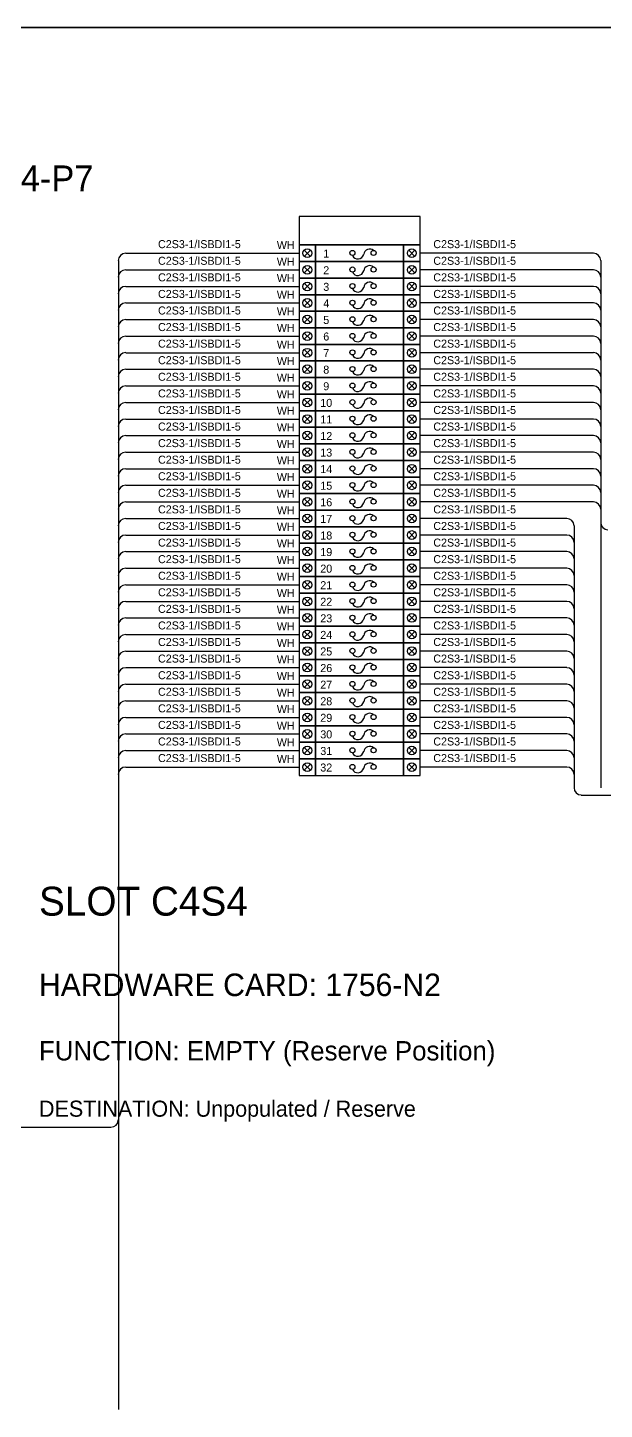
# Model space of a CAD drawing. Header units: metres. Extents: x 0 to 20667, y -39055 to 2704.
# Drawn here: x 13866 to 14582, y -26052 to -24334 of the extents above; entities that cross this region are included whole.
import ezdxf
from ezdxf.enums import TextEntityAlignment as Align

# ---------------------------------------------------------------- set-up
doc = ezdxf.new("R2010")
doc.units = ezdxf.units.M

msp = doc.modelspace()

# ---------------------------------------------------------------- linework, layer by layer
at = {"color": 1, "ltscale": 25.4}
for p, q in [((14217.1, -24610.4), (14209.5, -24618.1)), ((14209.5, -24610.4), (14217.1, -24618.1)), ((14339.2, -24610.4), (14346.9, -24618.1)), ((14346.9, -24610.4), (14339.2, -24618.1)), ((14217.1, -24631), (14209.5, -24638.7)), ((14209.5, -24631), (14217.1, -24638.7)), ((14339.2, -24631), (14346.9, -24638.7)), ((14346.9, -24631), (14339.2, -24638.7)), ((14217.1, -24651.6), (14209.5, -24659.3)), ((14209.5, -24651.6), (14217.1, -24659.3)), ((14339.2, -24651.6), (14346.9, -24659.3)), ((14346.9, -24651.6), (14339.2, -24659.3)), ((14217.1, -24672.2), (14209.5, -24679.9)), ((14209.5, -24672.2), (14217.1, -24679.9)), ((14339.2, -24672.2), (14346.9, -24679.9)), ((14346.9, -24672.2), (14339.2, -24679.9)), ((14217.1, -24692.8), (14209.5, -24700.5)), ((14209.5, -24692.8), (14217.1, -24700.5)), ((14339.2, -24692.8), (14346.9, -24700.5)), ((14346.9, -24692.8), (14339.2, -24700.5)), ((14217.1, -24713.5), (14209.5, -24721.1)), ((14209.5, -24713.5), (14217.1, -24721.1)), ((14339.2, -24713.5), (14346.9, -24721.1)), ((14346.9, -24713.5), (14339.2, -24721.1)), ((14217.1, -24734.1), (14209.5, -24741.7)), ((14209.5, -24734.1), (14217.1, -24741.7)), ((14339.2, -24734.1), (14346.9, -24741.7)), ((14346.9, -24734.1), (14339.2, -24741.7)), ((14217.1, -24754.7), (14209.5, -24762.4)), ((14209.5, -24754.7), (14217.1, -24762.4)), ((14339.2, -24754.7), (14346.9, -24762.4)), ((14346.9, -24754.7), (14339.2, -24762.4)), ((14217.1, -24775.3), (14209.5, -24783)), ((14209.5, -24775.3), (14217.1, -24783)), ((14339.2, -24775.3), (14346.9, -24783)), ((14346.9, -24775.3), (14339.2, -24783)), ((14217.1, -24795.9), (14209.5, -24803.6)), ((14209.5, -24795.9), (14217.1, -24803.6)), ((14339.2, -24795.9), (14346.9, -24803.6)), ((14346.9, -24795.9), (14339.2, -24803.6)), ((14217.1, -24816.5), (14209.5, -24824.2)), ((14209.5, -24816.5), (14217.1, -24824.2)), ((14339.2, -24816.5), (14346.9, -24824.2)), ((14346.9, -24816.5), (14339.2, -24824.2)), ((14217.1, -24837.1), (14209.5, -24844.8)), ((14209.5, -24837.1), (14217.1, -24844.8)), ((14339.2, -24837.1), (14346.9, -24844.8)), ((14346.9, -24837.1), (14339.2, -24844.8)), ((14217.1, -24857.7), (14209.5, -24865.4)), ((14209.5, -24857.7), (14217.1, -24865.4)), ((14339.2, -24857.7), (14346.9, -24865.4)), ((14346.9, -24857.7), (14339.2, -24865.4)), ((14217.1, -24878.4), (14209.5, -24886)), ((14209.5, -24878.4), (14217.1, -24886)), ((14339.2, -24878.4), (14346.9, -24886)), ((14346.9, -24878.4), (14339.2, -24886)), ((14217.1, -24899), (14209.5, -24906.6)), ((14209.5, -24899), (14217.1, -24906.6)), ((14339.2, -24899), (14346.9, -24906.6)), ((14346.9, -24899), (14339.2, -24906.6)), ((14217.1, -24919.6), (14209.5, -24927.2)), ((14209.5, -24919.6), (14217.1, -24927.2)), ((14339.2, -24919.6), (14346.9, -24927.2)), ((14346.9, -24919.6), (14339.2, -24927.2)), ((14217.1, -24940.2), (14209.5, -24947.9)), ((14209.5, -24940.2), (14217.1, -24947.9)), ((14339.2, -24940.2), (14346.9, -24947.9)), ((14346.9, -24940.2), (14339.2, -24947.9)), ((14217.1, -24960.8), (14209.5, -24968.5)), ((14209.5, -24960.8), (14217.1, -24968.5)), ((14339.2, -24960.8), (14346.9, -24968.5)), ((14346.9, -24960.8), (14339.2, -24968.5)), ((14217.1, -24981.4), (14209.5, -24989.1)), ((14209.5, -24981.4), (14217.1, -24989.1)), ((14339.2, -24981.4), (14346.9, -24989.1)), ((14346.9, -24981.4), (14339.2, -24989.1)), ((14217.1, -25002), (14209.5, -25009.7)), ((14209.5, -25002), (14217.1, -25009.7)), ((14339.2, -25002), (14346.9, -25009.7)), ((14346.9, -25002), (14339.2, -25009.7)), ((14217.1, -25022.6), (14209.5, -25030.3)), ((14209.5, -25022.6), (14217.1, -25030.3)), ((14339.2, -25022.6), (14346.9, -25030.3)), ((14346.9, -25022.6), (14339.2, -25030.3)), ((14217.1, -25043.2), (14209.5, -25050.9)), ((14209.5, -25043.2), (14217.1, -25050.9)), ((14339.2, -25043.2), (14346.9, -25050.9)), ((14346.9, -25043.2), (14339.2, -25050.9)), ((14217.1, -25063.9), (14209.5, -25071.5)), ((14209.5, -25063.9), (14217.1, -25071.5)), ((14339.2, -25063.9), (14346.9, -25071.5)), ((14346.9, -25063.9), (14339.2, -25071.5)), ((14217.1, -25084.5), (14209.5, -25092.1)), ((14209.5, -25084.5), (14217.1, -25092.1)), ((14339.2, -25084.5), (14346.9, -25092.1)), ((14346.9, -25084.5), (14339.2, -25092.1)), ((14217.1, -25105.1), (14209.5, -25112.8)), ((14209.5, -25105.1), (14217.1, -25112.8)), ((14339.2, -25105.1), (14346.9, -25112.8)), ((14346.9, -25105.1), (14339.2, -25112.8)), ((14217.1, -25125.7), (14209.5, -25133.4)), ((14209.5, -25125.7), (14217.1, -25133.4)), ((14339.2, -25125.7), (14346.9, -25133.4)), ((14346.9, -25125.7), (14339.2, -25133.4)), ((14217.1, -25146.3), (14209.5, -25154)), ((14209.5, -25146.3), (14217.1, -25154)), ((14339.2, -25146.3), (14346.9, -25154)), ((14346.9, -25146.3), (14339.2, -25154)), ((14217.1, -25166.9), (14209.5, -25174.6)), ((14209.5, -25166.9), (14217.1, -25174.6)), ((14339.2, -25166.9), (14346.9, -25174.6)), ((14346.9, -25166.9), (14339.2, -25174.6)), ((14217.1, -25187.5), (14209.5, -25195.2)), ((14209.5, -25187.5), (14217.1, -25195.2)), ((14339.2, -25187.5), (14346.9, -25195.2)), ((14346.9, -25187.5), (14339.2, -25195.2)), ((14217.1, -25208.1), (14209.5, -25215.8)), ((14209.5, -25208.1), (14217.1, -25215.8)), ((14339.2, -25208.1), (14346.9, -25215.8)), ((14346.9, -25208.1), (14339.2, -25215.8)), ((14217.1, -25228.8), (14209.5, -25236.4)), ((14209.5, -25228.8), (14217.1, -25236.4)), ((14339.2, -25228.8), (14346.9, -25236.4)), ((14346.9, -25228.8), (14339.2, -25236.4)), ((14217.1, -25249.4), (14209.5, -25257)), ((14209.5, -25249.4), (14217.1, -25257)), ((14339.2, -25249.4), (14346.9, -25257)), ((14346.9, -25249.4), (14339.2, -25257))]:
    msp.add_line(p, q, dxfattribs=at)
at = {"color": 4, "ltscale": 25.4}
msp.add_lwpolyline([(14203, -24603.9), (14353.3, -24603.9), (14353.3, -24568.7), (14203, -24568.7)], close=True, dxfattribs=at)
at = {"color": 1, "ltscale": 25.4}
for points in [[(14203, -24624.5), (14223.6, -24624.5), (14223.6, -24603.9), (14203, -24603.9)], [(14223.6, -24624.5), (14332.7, -24624.5), (14332.7, -24603.9), (14223.6, -24603.9)], [(14332.7, -24624.5), (14353.3, -24624.5), (14353.3, -24603.9), (14332.7, -24603.9)], [(14203, -24645.2), (14223.6, -24645.2), (14223.6, -24624.5), (14203, -24624.5)], [(14223.6, -24645.2), (14332.7, -24645.2), (14332.7, -24624.5), (14223.6, -24624.5)], [(14332.7, -24645.2), (14353.3, -24645.2), (14353.3, -24624.5), (14332.7, -24624.5)], [(14203, -24665.8), (14223.6, -24665.8), (14223.6, -24645.2), (14203, -24645.2)], [(14223.6, -24665.8), (14332.7, -24665.8), (14332.7, -24645.2), (14223.6, -24645.2)], [(14332.7, -24665.8), (14353.3, -24665.8), (14353.3, -24645.2), (14332.7, -24645.2)], [(14203, -24686.4), (14223.6, -24686.4), (14223.6, -24665.8), (14203, -24665.8)], [(14223.6, -24686.4), (14332.7, -24686.4), (14332.7, -24665.8), (14223.6, -24665.8)], [(14332.7, -24686.4), (14353.3, -24686.4), (14353.3, -24665.8), (14332.7, -24665.8)], [(14203, -24707), (14223.6, -24707), (14223.6, -24686.4), (14203, -24686.4)], [(14223.6, -24707), (14332.7, -24707), (14332.7, -24686.4), (14223.6, -24686.4)], [(14332.7, -24707), (14353.3, -24707), (14353.3, -24686.4), (14332.7, -24686.4)], [(14203, -24727.6), (14223.6, -24727.6), (14223.6, -24707), (14203, -24707)], [(14223.6, -24727.6), (14332.7, -24727.6), (14332.7, -24707), (14223.6, -24707)], [(14332.7, -24727.6), (14353.3, -24727.6), (14353.3, -24707), (14332.7, -24707)], [(14203, -24748.2), (14223.6, -24748.2), (14223.6, -24727.6), (14203, -24727.6)], [(14223.6, -24748.2), (14332.7, -24748.2), (14332.7, -24727.6), (14223.6, -24727.6)], [(14332.7, -24748.2), (14353.3, -24748.2), (14353.3, -24727.6), (14332.7, -24727.6)], [(14203, -24768.8), (14223.6, -24768.8), (14223.6, -24748.2), (14203, -24748.2)], [(14223.6, -24768.8), (14332.7, -24768.8), (14332.7, -24748.2), (14223.6, -24748.2)], [(14332.7, -24768.8), (14353.3, -24768.8), (14353.3, -24748.2), (14332.7, -24748.2)], [(14203, -24789.4), (14223.6, -24789.4), (14223.6, -24768.8), (14203, -24768.8)], [(14223.6, -24789.4), (14332.7, -24789.4), (14332.7, -24768.8), (14223.6, -24768.8)], [(14332.7, -24789.4), (14353.3, -24789.4), (14353.3, -24768.8), (14332.7, -24768.8)], [(14203, -24810), (14223.6, -24810), (14223.6, -24789.4), (14203, -24789.4)], [(14223.6, -24810), (14332.7, -24810), (14332.7, -24789.4), (14223.6, -24789.4)], [(14332.7, -24810), (14353.3, -24810), (14353.3, -24789.4), (14332.7, -24789.4)], [(14203, -24830.7), (14223.6, -24830.7), (14223.6, -24810), (14203, -24810)], [(14223.6, -24830.7), (14332.7, -24830.7), (14332.7, -24810), (14223.6, -24810)], [(14332.7, -24830.7), (14353.3, -24830.7), (14353.3, -24810), (14332.7, -24810)], [(14203, -24851.3), (14223.6, -24851.3), (14223.6, -24830.7), (14203, -24830.7)], [(14223.6, -24851.3), (14332.7, -24851.3), (14332.7, -24830.7), (14223.6, -24830.7)], [(14332.7, -24851.3), (14353.3, -24851.3), (14353.3, -24830.7), (14332.7, -24830.7)], [(14203, -24871.9), (14223.6, -24871.9), (14223.6, -24851.3), (14203, -24851.3)], [(14223.6, -24871.9), (14332.7, -24871.9), (14332.7, -24851.3), (14223.6, -24851.3)], [(14332.7, -24871.9), (14353.3, -24871.9), (14353.3, -24851.3), (14332.7, -24851.3)], [(14203, -24892.5), (14223.6, -24892.5), (14223.6, -24871.9), (14203, -24871.9)], [(14223.6, -24892.5), (14332.7, -24892.5), (14332.7, -24871.9), (14223.6, -24871.9)], [(14332.7, -24892.5), (14353.3, -24892.5), (14353.3, -24871.9), (14332.7, -24871.9)], [(14203, -24913.1), (14223.6, -24913.1), (14223.6, -24892.5), (14203, -24892.5)], [(14223.6, -24913.1), (14332.7, -24913.1), (14332.7, -24892.5), (14223.6, -24892.5)], [(14332.7, -24913.1), (14353.3, -24913.1), (14353.3, -24892.5), (14332.7, -24892.5)], [(14203, -24933.7), (14223.6, -24933.7), (14223.6, -24913.1), (14203, -24913.1)], [(14223.6, -24933.7), (14332.7, -24933.7), (14332.7, -24913.1), (14223.6, -24913.1)], [(14332.7, -24933.7), (14353.3, -24933.7), (14353.3, -24913.1), (14332.7, -24913.1)], [(14203, -24954.3), (14223.6, -24954.3), (14223.6, -24933.7), (14203, -24933.7)], [(14223.6, -24954.3), (14332.7, -24954.3), (14332.7, -24933.7), (14223.6, -24933.7)], [(14332.7, -24954.3), (14353.3, -24954.3), (14353.3, -24933.7), (14332.7, -24933.7)], [(14203, -24974.9), (14223.6, -24974.9), (14223.6, -24954.3), (14203, -24954.3)], [(14223.6, -24974.9), (14332.7, -24974.9), (14332.7, -24954.3), (14223.6, -24954.3)], [(14332.7, -24974.9), (14353.3, -24974.9), (14353.3, -24954.3), (14332.7, -24954.3)], [(14203, -24995.6), (14223.6, -24995.6), (14223.6, -24974.9), (14203, -24974.9)], [(14223.6, -24995.6), (14332.7, -24995.6), (14332.7, -24974.9), (14223.6, -24974.9)], [(14332.7, -24995.6), (14353.3, -24995.6), (14353.3, -24974.9), (14332.7, -24974.9)], [(14203, -25016.2), (14223.6, -25016.2), (14223.6, -24995.6), (14203, -24995.6)], [(14223.6, -25016.2), (14332.7, -25016.2), (14332.7, -24995.6), (14223.6, -24995.6)], [(14332.7, -25016.2), (14353.3, -25016.2), (14353.3, -24995.6), (14332.7, -24995.6)], [(14203, -25036.8), (14223.6, -25036.8), (14223.6, -25016.2), (14203, -25016.2)], [(14223.6, -25036.8), (14332.7, -25036.8), (14332.7, -25016.2), (14223.6, -25016.2)], [(14332.7, -25036.8), (14353.3, -25036.8), (14353.3, -25016.2), (14332.7, -25016.2)], [(14203, -25057.4), (14223.6, -25057.4), (14223.6, -25036.8), (14203, -25036.8)], [(14223.6, -25057.4), (14332.7, -25057.4), (14332.7, -25036.8), (14223.6, -25036.8)], [(14332.7, -25057.4), (14353.3, -25057.4), (14353.3, -25036.8), (14332.7, -25036.8)], [(14203, -25078), (14223.6, -25078), (14223.6, -25057.4), (14203, -25057.4)], [(14223.6, -25078), (14332.7, -25078), (14332.7, -25057.4), (14223.6, -25057.4)], [(14332.7, -25078), (14353.3, -25078), (14353.3, -25057.4), (14332.7, -25057.4)], [(14203, -25098.6), (14223.6, -25098.6), (14223.6, -25078), (14203, -25078)], [(14223.6, -25098.6), (14332.7, -25098.6), (14332.7, -25078), (14223.6, -25078)], [(14332.7, -25098.6), (14353.3, -25098.6), (14353.3, -25078), (14332.7, -25078)], [(14203, -25119.2), (14223.6, -25119.2), (14223.6, -25098.6), (14203, -25098.6)], [(14223.6, -25119.2), (14332.7, -25119.2), (14332.7, -25098.6), (14223.6, -25098.6)], [(14332.7, -25119.2), (14353.3, -25119.2), (14353.3, -25098.6), (14332.7, -25098.6)], [(14203, -25139.8), (14223.6, -25139.8), (14223.6, -25119.2), (14203, -25119.2)], [(14223.6, -25139.8), (14332.7, -25139.8), (14332.7, -25119.2), (14223.6, -25119.2)], [(14332.7, -25139.8), (14353.3, -25139.8), (14353.3, -25119.2), (14332.7, -25119.2)], [(14203, -25160.4), (14223.6, -25160.4), (14223.6, -25139.8), (14203, -25139.8)], [(14223.6, -25160.4), (14332.7, -25160.4), (14332.7, -25139.8), (14223.6, -25139.8)], [(14332.7, -25160.4), (14353.3, -25160.4), (14353.3, -25139.8), (14332.7, -25139.8)], [(14203, -25181.1), (14223.6, -25181.1), (14223.6, -25160.4), (14203, -25160.4)], [(14223.6, -25181.1), (14332.7, -25181.1), (14332.7, -25160.4), (14223.6, -25160.4)], [(14332.7, -25181.1), (14353.3, -25181.1), (14353.3, -25160.4), (14332.7, -25160.4)], [(14203, -25201.7), (14223.6, -25201.7), (14223.6, -25181.1), (14203, -25181.1)], [(14223.6, -25201.7), (14332.7, -25201.7), (14332.7, -25181.1), (14223.6, -25181.1)], [(14332.7, -25201.7), (14353.3, -25201.7), (14353.3, -25181.1), (14332.7, -25181.1)], [(14203, -25222.3), (14223.6, -25222.3), (14223.6, -25201.7), (14203, -25201.7)], [(14223.6, -25222.3), (14332.7, -25222.3), (14332.7, -25201.7), (14223.6, -25201.7)], [(14332.7, -25222.3), (14353.3, -25222.3), (14353.3, -25201.7), (14332.7, -25201.7)], [(14203, -25242.9), (14223.6, -25242.9), (14223.6, -25222.3), (14203, -25222.3)], [(14223.6, -25242.9), (14332.7, -25242.9), (14332.7, -25222.3), (14223.6, -25222.3)], [(14332.7, -25242.9), (14353.3, -25242.9), (14353.3, -25222.3), (14332.7, -25222.3)], [(14203, -25263.5), (14223.6, -25263.5), (14223.6, -25242.9), (14203, -25242.9)], [(14223.6, -25263.5), (14332.7, -25263.5), (14332.7, -25242.9), (14223.6, -25242.9)], [(14332.7, -25263.5), (14353.3, -25263.5), (14353.3, -25242.9), (14332.7, -25242.9)]]:
    msp.add_lwpolyline(points, close=True, dxfattribs=at)
for centre in [(14213.3, -24614.2), (14343, -24614.2), (14213.3, -24634.8), (14343, -24634.8), (14213.3, -24655.5), (14343, -24655.5), (14213.3, -24676.1), (14343, -24676.1), (14213.3, -24696.7), (14343, -24696.7), (14213.3, -24717.3), (14343, -24717.3), (14213.3, -24737.9), (14343, -24737.9), (14213.3, -24758.5), (14343, -24758.5), (14213.3, -24779.1), (14343, -24779.1), (14213.3, -24799.7), (14343, -24799.7), (14213.3, -24820.4), (14343, -24820.4), (14213.3, -24841), (14343, -24841), (14213.3, -24861.6), (14343, -24861.6), (14213.3, -24882.2), (14343, -24882.2), (14213.3, -24902.8), (14343, -24902.8), (14213.3, -24923.4), (14343, -24923.4), (14213.3, -24944), (14343, -24944), (14213.3, -24964.6), (14343, -24964.6), (14213.3, -24985.2), (14343, -24985.2), (14213.3, -25005.9), (14343, -25005.9), (14213.3, -25026.5), (14343, -25026.5), (14213.3, -25047.1), (14343, -25047.1), (14213.3, -25067.7), (14343, -25067.7), (14213.3, -25088.3), (14343, -25088.3), (14213.3, -25108.9), (14343, -25108.9), (14213.3, -25129.5), (14343, -25129.5), (14213.3, -25150.1), (14343, -25150.1), (14213.3, -25170.8), (14343, -25170.8), (14213.3, -25191.4), (14343, -25191.4), (14213.3, -25212), (14343, -25212), (14213.3, -25232.6), (14343, -25232.6), (14213.3, -25253.2), (14343, -25253.2)]:
    msp.add_circle(centre, 5.42, dxfattribs=at)
at = {"layer": 'HELPPOINT', "color": 4, "lineweight": 35}
msp.add_line((12579.9, -24333.7), (16473.2, -24333.7), dxfattribs=at)
msp.add_line((12579.9, -24333.7), (16473.2, -24333.7), dxfattribs=at)
at = {"layer": 'IE-WIRE', "color": 4, "ltscale": 25.4}
for p, q in [((13987.6, -24614.2), (14203, -24614.2)), ((14568.7, -24614.2), (14353.3, -24614.2)), ((13978.5, -24623.4), (13978.5, -26051.8)), ((13987.6, -24634.8), (14203, -24634.8)), ((14568.7, -24634.8), (14353.3, -24634.8)), ((14577.8, -24623.4), (14577.8, -25278.9)), ((13987.6, -24655.5), (14203, -24655.5)), ((14568.7, -24655.5), (14353.3, -24655.5)), ((13987.6, -24676.1), (14203, -24676.1)), ((14568.7, -24676.1), (14353.3, -24676.1)), ((13987.6, -24696.7), (14203, -24696.7)), ((14568.7, -24696.7), (14353.3, -24696.7)), ((13987.6, -24717.3), (14203, -24717.3)), ((14568.7, -24717.3), (14353.3, -24717.3)), ((13987.6, -24737.9), (14203, -24737.9)), ((14568.7, -24737.9), (14353.3, -24737.9)), ((13987.6, -24758.5), (14203, -24758.5)), ((14568.7, -24758.5), (14353.3, -24758.5)), ((13987.6, -24779.1), (14203, -24779.1)), ((14568.7, -24779.1), (14353.3, -24779.1)), ((13987.6, -24799.7), (14203, -24799.7)), ((14568.7, -24799.7), (14353.3, -24799.7)), ((13987.6, -24820.4), (14203, -24820.4)), ((14568.7, -24820.4), (14353.3, -24820.4)), ((13987.6, -24841), (14203, -24841)), ((14568.7, -24841), (14353.3, -24841)), ((13987.6, -24861.6), (14203, -24861.6)), ((14568.7, -24861.6), (14353.3, -24861.6)), ((13987.6, -24882.2), (14203, -24882.2)), ((14568.7, -24882.2), (14353.3, -24882.2)), ((13987.6, -24902.8), (14203, -24902.8)), ((14568.7, -24902.8), (14353.3, -24902.8)), ((13987.6, -24923.4), (14203, -24923.4)), ((14568.7, -24923.4), (14353.3, -24923.4)), ((13987.6, -24944), (14203, -24944)), ((14535.6, -24944), (14353.3, -24944)), ((14544.7, -24953.2), (14544.7, -25278.9)), ((13987.6, -24964.6), (14203, -24964.6)), ((14535.6, -24964.6), (14353.3, -24964.6)), ((13987.6, -24985.2), (14203, -24985.2)), ((14535.6, -24985.2), (14353.3, -24985.2)), ((13987.6, -25005.9), (14203, -25005.9)), ((14535.6, -25005.9), (14353.3, -25005.9)), ((13987.6, -25026.5), (14203, -25026.5)), ((14535.6, -25026.5), (14353.3, -25026.5)), ((13987.6, -25047.1), (14203, -25047.1)), ((14535.6, -25047.1), (14353.3, -25047.1)), ((13987.6, -25067.7), (14203, -25067.7)), ((14535.6, -25067.7), (14353.3, -25067.7)), ((13987.6, -25088.3), (14203, -25088.3)), ((14535.6, -25088.3), (14353.3, -25088.3)), ((13987.6, -25108.9), (14203, -25108.9)), ((14535.6, -25108.9), (14353.3, -25108.9)), ((13987.6, -25129.5), (14203, -25129.5)), ((14535.6, -25129.5), (14353.3, -25129.5)), ((13987.6, -25150.1), (14203, -25150.1)), ((14535.6, -25150.1), (14353.3, -25150.1)), ((13987.6, -25170.8), (14203, -25170.8)), ((14535.6, -25170.8), (14353.3, -25170.8)), ((13987.6, -25191.4), (14203, -25191.4)), ((14535.6, -25191.4), (14353.3, -25191.4)), ((13987.6, -25212), (14203, -25212)), ((14535.6, -25212), (14353.3, -25212)), ((13987.6, -25232.6), (14203, -25232.6)), ((14535.6, -25232.6), (14353.3, -25232.6)), ((13987.6, -25253.2), (14203, -25253.2)), ((14535.6, -25253.2), (14353.3, -25253.2))]:
    msp.add_line(p, q, dxfattribs=at)
at = {"layer": 'IE-WIRE', "color": 4}
for p, q in [((14553.7, -25287.9), (14819.5, -25287.9)), ((12928, -25700.9), (13969.3, -25700.9))]:
    msp.add_line(p, q, dxfattribs=at)
at = {"layer": 'IE-WIRE', "color": 4, "ltscale": 25.4}
for centre, start, end in [((13987.6, -24623.4), 90, 180), ((14568.7, -24623.4), 0, 90), ((13987.6, -24644), 90, 180), ((14568.7, -24644), 0, 90), ((13987.6, -24664.6), 90, 180), ((14568.7, -24664.6), 0, 90), ((13987.6, -24685.2), 90, 180), ((14568.7, -24685.2), 0, 90), ((13987.6, -24705.8), 90, 180), ((14568.7, -24705.8), 0, 90), ((13987.6, -24726.4), 90, 180), ((14568.7, -24726.4), 0, 90), ((13987.6, -24747), 90, 180), ((14568.7, -24747), 0, 90), ((13987.6, -24767.7), 90, 180), ((14568.7, -24767.7), 0, 90), ((13987.6, -24788.3), 90, 180), ((14568.7, -24788.3), 0, 90), ((13987.6, -24808.9), 90, 180), ((14568.7, -24808.9), 0, 90), ((13987.6, -24829.5), 90, 180), ((14568.7, -24829.5), 0, 90), ((13987.6, -24850.1), 90, 180), ((14568.7, -24850.1), 0, 90), ((13987.6, -24870.7), 90, 180), ((14568.7, -24870.7), 0, 90), ((13987.6, -24891.3), 90, 180), ((14568.7, -24891.3), 0, 90), ((13987.6, -24911.9), 90, 180), ((14568.7, -24911.9), 0, 90), ((13987.6, -24932.6), 90, 180), ((14568.7, -24932.6), 0, 90), ((13987.6, -24953.2), 90, 180), ((14535.6, -24953.2), 0, 90), ((13987.6, -24973.8), 90, 180), ((14535.6, -24973.8), 0, 90), ((13987.6, -24994.4), 90, 180), ((14535.6, -24994.4), 0, 90), ((13987.6, -25015), 90, 180), ((14535.6, -25015), 0, 90), ((13987.6, -25035.6), 90, 180), ((14535.6, -25035.6), 0, 90), ((13987.6, -25056.2), 90, 180), ((14535.6, -25056.2), 0, 90), ((13987.6, -25076.8), 90, 180), ((14535.6, -25076.8), 0, 90), ((13987.6, -25097.4), 90, 180), ((14535.6, -25097.4), 0, 90), ((13987.6, -25118.1), 90, 180), ((14535.6, -25118.1), 0, 90), ((13987.6, -25138.7), 90, 180), ((14535.6, -25138.7), 0, 90), ((13987.6, -25159.3), 90, 180), ((14535.6, -25159.3), 0, 90), ((13987.6, -25179.9), 90, 180), ((14535.6, -25179.9), 0, 90), ((13987.6, -25200.5), 90, 180), ((14535.6, -25200.5), 0, 90), ((13987.6, -25221.1), 90, 180), ((14535.6, -25221.1), 0, 90), ((13987.6, -25241.7), 90, 180), ((14535.6, -25241.7), 0, 90), ((13987.6, -25262.3), 90, 180), ((14535.6, -25262.3), 0, 90)]:
    msp.add_arc(centre, 9.14, start, end, dxfattribs=at)
at = {"layer": 'IE-WIRE', "color": 4}
for centre, radius, start, end in [((14586.8, -24949.1), 8.96, 180, 270), ((14553.7, -25278.9), 8.96, 180, 270), ((13969.3, -25691.8), 9.14, 270, 0)]:
    msp.add_arc(centre, radius, start, end, dxfattribs=at)
at = {"layer": 'power', "color": 1, "ltscale": 25.4}
for centre in [(14269.3, -24613.9), (14295.7, -24613.9), (14269.3, -24634.5), (14295.7, -24634.5), (14269.3, -24655.1), (14295.7, -24655.1), (14269.3, -24675.8), (14295.7, -24675.8), (14269.3, -24696.4), (14295.7, -24696.4), (14269.3, -24717), (14295.7, -24717), (14269.3, -24737.6), (14295.7, -24737.6), (14269.3, -24758.2), (14295.7, -24758.2), (14269.3, -24778.8), (14295.7, -24778.8), (14269.3, -24799.4), (14295.7, -24799.4), (14269.3, -24820), (14295.7, -24820), (14269.3, -24840.6), (14295.7, -24840.6), (14269.3, -24861.3), (14295.7, -24861.3), (14269.3, -24881.9), (14295.7, -24881.9), (14269.3, -24902.5), (14295.7, -24902.5), (14269.3, -24923.1), (14295.7, -24923.1), (14269.3, -24943.7), (14295.7, -24943.7), (14269.3, -24964.3), (14295.7, -24964.3), (14269.3, -24984.9), (14295.7, -24984.9), (14269.3, -25005.5), (14295.7, -25005.5), (14269.3, -25026.2), (14295.7, -25026.2), (14269.3, -25046.8), (14295.7, -25046.8), (14269.3, -25067.4), (14295.7, -25067.4), (14269.3, -25088), (14295.7, -25088), (14269.3, -25108.6), (14295.7, -25108.6), (14269.3, -25129.2), (14295.7, -25129.2), (14269.3, -25149.8), (14295.7, -25149.8), (14269.3, -25170.4), (14295.7, -25170.4), (14269.3, -25191), (14295.7, -25191), (14269.3, -25211.7), (14295.7, -25211.7), (14269.3, -25232.3), (14295.7, -25232.3), (14269.3, -25252.9), (14295.7, -25252.9)]:
    msp.add_circle(centre, 3.16, dxfattribs=at)
for centre, radius, start, end in [((14276, -24613.8), 7.52, 206.1634, 346.0383), ((14290.9, -24616.7), 7.66, 51.1309, 171.3254), ((14276, -24634.4), 7.52, 206.1634, 346.0383), ((14290.9, -24637.3), 7.66, 51.1309, 171.3254), ((14290.9, -24657.9), 7.66, 51.1309, 171.3254), ((14276, -24655), 7.52, 206.1634, 346.0383), ((14290.9, -24678.6), 7.66, 51.1309, 171.3254), ((14276, -24675.6), 7.52, 206.1634, 346.0383), ((14276, -24696.2), 7.52, 206.1634, 346.0383), ((14290.9, -24699.2), 7.66, 51.1309, 171.3254), ((14276, -24716.8), 7.52, 206.1634, 346.0383), ((14290.9, -24719.8), 7.66, 51.1309, 171.3254), ((14276, -24737.4), 7.52, 206.1634, 346.0383), ((14290.9, -24740.4), 7.66, 51.1309, 171.3254), ((14290.9, -24761), 7.66, 51.1309, 171.3254), ((14276, -24758), 7.52, 206.1634, 346.0383), ((14290.9, -24781.6), 7.66, 51.1309, 171.3254), ((14276, -24778.6), 7.52, 206.1634, 346.0383), ((14276, -24799.3), 7.52, 206.1634, 346.0383), ((14290.9, -24802.2), 7.66, 51.1309, 171.3254), ((14276, -24819.9), 7.52, 206.1634, 346.0383), ((14290.9, -24822.8), 7.66, 51.1309, 171.3254), ((14276, -24840.5), 7.52, 206.1634, 346.0383), ((14290.9, -24843.5), 7.66, 51.1309, 171.3254), ((14290.9, -24864.1), 7.66, 51.1309, 171.3254), ((14276, -24861.1), 7.52, 206.1634, 346.0383), ((14290.9, -24884.7), 7.66, 51.1309, 171.3254), ((14276, -24881.7), 7.52, 206.1634, 346.0383), ((14276, -24902.3), 7.52, 206.1634, 346.0383), ((14290.9, -24905.3), 7.66, 51.1309, 171.3254), ((14276, -24922.9), 7.52, 206.1634, 346.0383), ((14290.9, -24925.9), 7.66, 51.1309, 171.3254), ((14276, -24943.5), 7.52, 206.1634, 346.0383), ((14290.9, -24946.5), 7.66, 51.1309, 171.3254), ((14290.9, -24967.1), 7.66, 51.1309, 171.3254), ((14276, -24964.2), 7.52, 206.1634, 346.0383), ((14290.9, -24987.7), 7.66, 51.1309, 171.3254), ((14276, -24984.8), 7.52, 206.1634, 346.0383), ((14276, -25005.4), 7.52, 206.1634, 346.0383), ((14290.9, -25008.3), 7.66, 51.1309, 171.3254), ((14276, -25026), 7.52, 206.1634, 346.0383), ((14290.9, -25029), 7.66, 51.1309, 171.3254), ((14276, -25046.6), 7.52, 206.1634, 346.0383), ((14290.9, -25049.6), 7.66, 51.1309, 171.3254), ((14290.9, -25070.2), 7.66, 51.1309, 171.3254), ((14276, -25067.2), 7.52, 206.1634, 346.0383), ((14290.9, -25090.8), 7.66, 51.1309, 171.3254), ((14276, -25087.8), 7.52, 206.1634, 346.0383), ((14276, -25108.4), 7.52, 206.1634, 346.0383), ((14290.9, -25111.4), 7.66, 51.1309, 171.3254), ((14276, -25129.1), 7.52, 206.1634, 346.0383), ((14290.9, -25132), 7.66, 51.1309, 171.3254), ((14276, -25149.7), 7.52, 206.1634, 346.0383), ((14290.9, -25152.6), 7.66, 51.1309, 171.3254), ((14290.9, -25173.2), 7.66, 51.1309, 171.3254), ((14276, -25170.3), 7.52, 206.1634, 346.0383), ((14290.9, -25193.9), 7.66, 51.1309, 171.3254), ((14276, -25190.9), 7.52, 206.1634, 346.0383), ((14276, -25211.5), 7.52, 206.1634, 346.0383), ((14290.9, -25214.5), 7.66, 51.1309, 171.3254), ((14276, -25232.1), 7.52, 206.1634, 346.0383), ((14290.9, -25235.1), 7.66, 51.1309, 171.3254), ((14276, -25252.7), 7.52, 206.1634, 346.0383), ((14290.9, -25255.7), 7.66, 51.1309, 171.3254)]:
    msp.add_arc(centre, radius, start, end, dxfattribs=at)

# ---------------------------------------------------------------- texts
at = {"color": 2}
msp.add_text('=CA4+MCP-M4-P7', height=32, dxfattribs=at).set_placement((13763.3, -24521.1), align=Align.MIDDLE_CENTER)
at = {"color": 4}
for s, height, p in [('C2S3-1/ISBDI1-5', 9.949, (14027.8, -24607.9)), ('WH', 9.95, (14175.4, -24609)), ('C2S3-1/ISBDI1-5', 9.949, (14369.8, -24607.9)), ('C2S3-1/ISBDI1-5', 9.949, (14027.8, -24628.6)), ('WH', 9.95, (14175.4, -24629.6)), ('C2S3-1/ISBDI1-5', 9.949, (14369.8, -24628.6)), ('C2S3-1/ISBDI1-5', 9.949, (14027.8, -24649.2)), ('WH', 9.95, (14175.4, -24650.2)), ('C2S3-1/ISBDI1-5', 9.949, (14369.8, -24649.2)), ('C2S3-1/ISBDI1-5', 9.949, (14027.8, -24669.8)), ('WH', 9.95, (14175.4, -24670.8)), ('C2S3-1/ISBDI1-5', 9.949, (14369.8, -24669.8)), ('C2S3-1/ISBDI1-5', 9.949, (14027.8, -24690.4)), ('WH', 9.95, (14175.4, -24691.4)), ('C2S3-1/ISBDI1-5', 9.949, (14369.8, -24690.4)), ('C2S3-1/ISBDI1-5', 9.949, (14027.8, -24711)), ('WH', 9.95, (14175.4, -24712)), ('C2S3-1/ISBDI1-5', 9.949, (14369.8, -24711)), ('C2S3-1/ISBDI1-5', 9.949, (14027.8, -24731.6)), ('WH', 9.95, (14175.4, -24732.7)), ('C2S3-1/ISBDI1-5', 9.949, (14369.8, -24731.6)), ('C2S3-1/ISBDI1-5', 9.949, (14027.8, -24752.2)), ('WH', 9.95, (14175.4, -24753.3)), ('C2S3-1/ISBDI1-5', 9.949, (14369.8, -24752.2)), ('C2S3-1/ISBDI1-5', 9.949, (14027.8, -24772.8)), ('WH', 9.95, (14175.4, -24773.9)), ('C2S3-1/ISBDI1-5', 9.949, (14369.8, -24772.8)), ('C2S3-1/ISBDI1-5', 9.949, (14027.8, -24793.5)), ('WH', 9.95, (14175.4, -24794.5)), ('C2S3-1/ISBDI1-5', 9.949, (14369.8, -24793.5)), ('C2S3-1/ISBDI1-5', 9.949, (14027.8, -24814.1)), ('WH', 9.95, (14175.4, -24815.1)), ('C2S3-1/ISBDI1-5', 9.949, (14369.8, -24814.1)), ('C2S3-1/ISBDI1-5', 9.949, (14027.8, -24834.7)), ('WH', 9.95, (14175.4, -24835.7)), ('C2S3-1/ISBDI1-5', 9.949, (14369.8, -24834.7)), ('C2S3-1/ISBDI1-5', 9.949, (14027.8, -24855.3)), ('WH', 9.95, (14175.4, -24856.3)), ('C2S3-1/ISBDI1-5', 9.949, (14369.8, -24855.3)), ('C2S3-1/ISBDI1-5', 9.949, (14027.8, -24875.9)), ('WH', 9.95, (14175.4, -24876.9)), ('C2S3-1/ISBDI1-5', 9.949, (14369.8, -24875.9)), ('C2S3-1/ISBDI1-5', 9.949, (14027.8, -24896.5)), ('WH', 9.95, (14175.4, -24897.5)), ('C2S3-1/ISBDI1-5', 9.949, (14369.8, -24896.5)), ('C2S3-1/ISBDI1-5', 9.949, (14027.8, -24917.1)), ('WH', 9.95, (14175.4, -24918.2)), ('C2S3-1/ISBDI1-5', 9.949, (14369.8, -24917.1)), ('C2S3-1/ISBDI1-5', 9.949, (14027.8, -24937.7)), ('WH', 9.95, (14175.4, -24938.8)), ('C2S3-1/ISBDI1-5', 9.949, (14369.8, -24937.7)), ('C2S3-1/ISBDI1-5', 9.949, (14027.8, -24958.3)), ('WH', 9.95, (14175.4, -24959.4)), ('C2S3-1/ISBDI1-5', 9.949, (14369.8, -24958.3)), ('C2S3-1/ISBDI1-5', 9.949, (14027.8, -24979)), ('WH', 9.95, (14175.4, -24980)), ('C2S3-1/ISBDI1-5', 9.949, (14369.8, -24979)), ('C2S3-1/ISBDI1-5', 9.949, (14027.8, -24999.6)), ('WH', 9.95, (14175.4, -25000.6)), ('C2S3-1/ISBDI1-5', 9.949, (14369.8, -24999.6)), ('C2S3-1/ISBDI1-5', 9.949, (14027.8, -25020.2)), ('WH', 9.95, (14175.4, -25021.2)), ('C2S3-1/ISBDI1-5', 9.949, (14369.8, -25020.2)), ('C2S3-1/ISBDI1-5', 9.949, (14027.8, -25040.8)), ('WH', 9.95, (14175.4, -25041.8)), ('C2S3-1/ISBDI1-5', 9.949, (14369.8, -25040.8)), ('C2S3-1/ISBDI1-5', 9.949, (14027.8, -25061.4)), ('WH', 9.95, (14175.4, -25062.4)), ('C2S3-1/ISBDI1-5', 9.949, (14369.8, -25061.4)), ('C2S3-1/ISBDI1-5', 9.949, (14027.8, -25082)), ('WH', 9.95, (14175.4, -25083.1)), ('C2S3-1/ISBDI1-5', 9.949, (14369.8, -25082)), ('C2S3-1/ISBDI1-5', 9.949, (14027.8, -25102.6)), ('WH', 9.95, (14175.4, -25103.7)), ('C2S3-1/ISBDI1-5', 9.949, (14369.8, -25102.6)), ('C2S3-1/ISBDI1-5', 9.949, (14027.8, -25123.2)), ('WH', 9.95, (14175.4, -25124.3)), ('C2S3-1/ISBDI1-5', 9.949, (14369.8, -25123.2)), ('C2S3-1/ISBDI1-5', 9.949, (14027.8, -25143.9)), ('WH', 9.95, (14175.4, -25144.9)), ('C2S3-1/ISBDI1-5', 9.949, (14369.8, -25143.9)), ('C2S3-1/ISBDI1-5', 9.949, (14027.8, -25164.5)), ('WH', 9.95, (14175.4, -25165.5)), ('C2S3-1/ISBDI1-5', 9.949, (14369.8, -25164.5)), ('C2S3-1/ISBDI1-5', 9.949, (14027.8, -25185.1)), ('WH', 9.95, (14175.4, -25186.1)), ('C2S3-1/ISBDI1-5', 9.949, (14369.8, -25185.1)), ('C2S3-1/ISBDI1-5', 9.949, (14027.8, -25205.7)), ('WH', 9.95, (14175.4, -25206.7)), ('C2S3-1/ISBDI1-5', 9.949, (14369.8, -25205.7)), ('C2S3-1/ISBDI1-5', 9.949, (14027.8, -25226.3)), ('WH', 9.95, (14175.4, -25227.3)), ('C2S3-1/ISBDI1-5', 9.949, (14369.8, -25226.3)), ('C2S3-1/ISBDI1-5', 9.949, (14027.8, -25246.9)), ('WH', 9.95, (14175.4, -25247.9)), ('C2S3-1/ISBDI1-5', 9.949, (14369.8, -25246.9))]:
    msp.add_text(s, height=height, dxfattribs=at).set_placement(p)
at = {"color": 2}
msp.add_text('SLOT C4S4', height=36, dxfattribs=at).set_placement((13879.9, -25437.9))
at = {"color": 3}
msp.add_text('HARDWARE CARD: 1756-N2', height=28, dxfattribs=at).set_placement((13879.9, -25537.9))
at = {"color": 7}
msp.add_text('FUNCTION: EMPTY (Reserve Position)', height=24, dxfattribs=at).set_placement((13879.9, -25617.9))
at = {"color": 8}
msp.add_text('DESTINATION: Unpopulated / Reserve', height=20, dxfattribs=at).set_placement((13879.9, -25687.9))
at = {"layer": 'power', "color": 7}
for s, p in [('1', (14236.8, -24614.7)), ('2', (14236.8, -24635.4)), ('3', (14236.8, -24656)), ('4', (14236.8, -24676.6)), ('5', (14236.8, -24697.2)), ('6', (14236.8, -24717.8)), ('7', (14236.8, -24738.4)), ('8', (14236.8, -24759)), ('9', (14236.8, -24779.6)), ('10', (14236.8, -24800.3)), ('11', (14236.8, -24820.9)), ('12', (14236.8, -24841.5)), ('13', (14236.8, -24862.1)), ('14', (14236.8, -24882.7)), ('15', (14236.8, -24903.3)), ('16', (14236.8, -24923.9)), ('17', (14236.8, -24944.5)), ('18', (14236.8, -24965.2)), ('19', (14236.8, -24985.8)), ('20', (14236.8, -25006.4)), ('21', (14236.8, -25027)), ('22', (14236.8, -25047.6)), ('23', (14236.8, -25068.2)), ('24', (14236.8, -25088.8)), ('25', (14236.8, -25109.4)), ('26', (14236.8, -25130)), ('27', (14236.8, -25150.7)), ('28', (14236.8, -25171.3)), ('29', (14236.8, -25191.9)), ('30', (14236.8, -25212.5)), ('31', (14236.8, -25233.1)), ('32', (14236.8, -25253.7))]:
    msp.add_text(s, height=9.97, dxfattribs=at).set_placement(p, align=Align.MIDDLE_CENTER)

doc.saveas('drawing.dxf')
